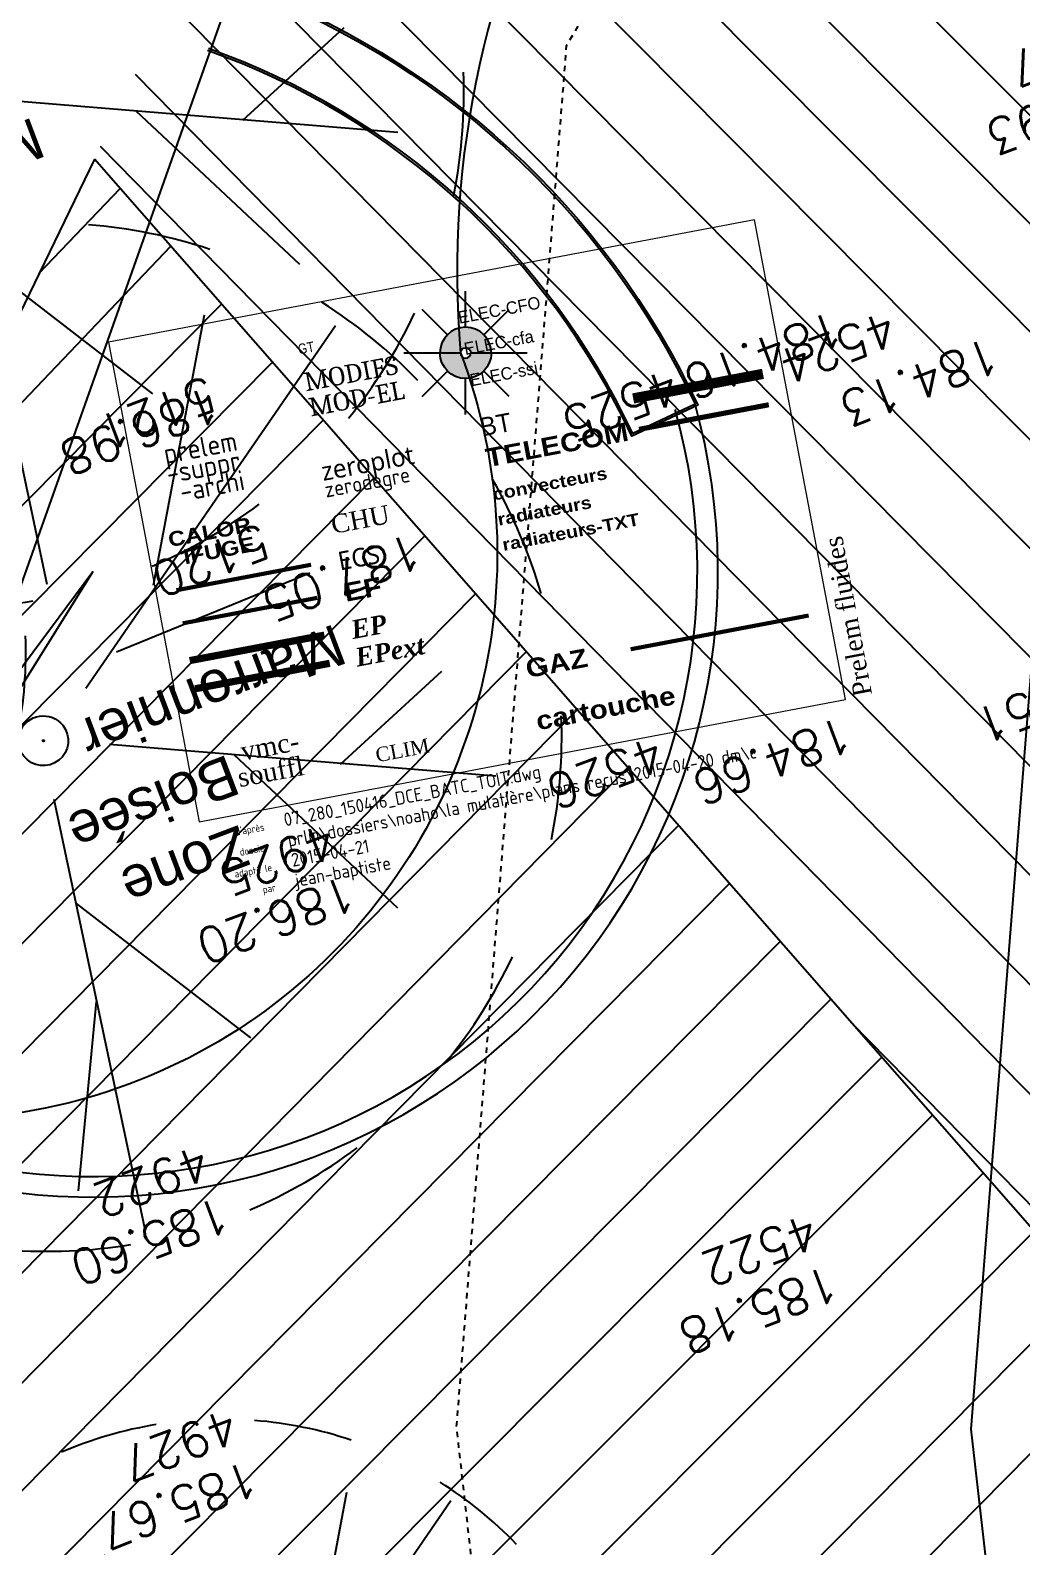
# Model space of a CAD drawing. Header units: centimetres. Extents: x 212517 to 243222, y -357108 to -330212.
# Drawn here: x 233002 to 233966, y -345839 to -344364 of the extents above; entities that cross this region are included whole.
import ezdxf
from ezdxf.enums import TextEntityAlignment as Align
from ezdxf.lldxf.tags import DXFTag

# ---------------------------------------------------------------- set-up
doc = ezdxf.new("R2010")
doc.units = ezdxf.units.CM
for name, pattern in [('prlm_ef', [0.165, 0.1, -0.065]), ('prlm_ep', [2.5, 1.25, -0.25, 0.25, -0.25, 0.25, -0.25]), ('prlm_gaz', [36, 24, -3, 0, -3, 0, -3, 0, -3]), ('STYLE_01', [0.41664, 0.20828, -0.20836])]:
    doc.linetypes.add(name, pattern=pattern)
doc.layers.get('0').update_dxf_attribs({"color": 252})
for name, color, linetype in [('AEP_SSL', 252, 'Continuous'), ('DWG_280-140115-P - ALTEA-CANA', 252, 'Continuous'), ('Fond topo - CLO_MUR', 252, 'Continuous'), ('Fond topo - ESPACE_BOISE', 252, 'Continuous'), ('Fond topo - VEG', 252, 'Continuous'), ('Fond topo - VEG_TXT_ESSENCE', 252, 'Continuous'), ('Fond topo - Z_500', 252, 'Continuous'), ('prlm-CALORIFUGE', 114, 'Continuous'), ('prlm-CHAUFF-CONV', 20, 'Continuous'), ('prlm-CHAUFF-RAD', 10, 'Continuous'), ('prlm-CHAUFF-RADTXT', 10, 'Continuous'), ('prlm-CLIM', 142, 'Continuous'), ('prlm-EAU-CHU', 42, 'Continuous'), ('prlm-EAU-ECS', 234, 'Continuous'), ('prlm-EAU-EF', 161, 'Continuous'), ('prlm-EAU-EP', 141, 'Continuous'), ('prlm-EAU-EPEXT', 145, 'Continuous'), ('prlm-ELEC-BT', 63, 'Continuous'), ('prlm-ELEC-CFA', 181, 'Continuous'), ('prlm-ELEC-CFO', 201, 'Continuous'), ('prlm-ELEC-SSI', 230, 'Continuous'), ('prlm-GAZ', 20, 'Continuous'), ('prlm-GT', 242, 'Continuous'), ('prlm-MOD', 64, 'Continuous'), ('prlm-MOD-EL', 190, 'Continuous'), ('prlm-TELECOM', 30, 'Continuous'), ('prlm-VMC-SOUFFL', 190, 'Continuous'), ('prlm-VRD', 2, 'Continuous'), ('SA - bordure', 252, 'Continuous'), ('SA - couvre sol', 252, 'Continuous'), ('SA - EBC', 252, 'Continuous'), ('SA - ECL-réso', 252, 'Eclairage public'), ('SA - enrobé', 252, 'Continuous'), ('SA - EVMV', 252, 'Continuous')]:
    doc.layers.add(name, color=color, linetype=linetype)
for name, color, linetype, plot in [('Fond topo - N', 252, 'Continuous', False), ('Fond topo - NCACHE', 252, 'Continuous', False), ('Fond topo - ZCACHE', 252, 'Continuous', False), ('prlm-SUPPR-ARCHI', 222, 'Continuous', False), ('prlm-ZERODEGRE', 127, 'Continuous', False), ('prlm-ZEROPLOT', 254, 'Continuous', False)]:
    doc.layers.add(name, color=color, linetype=linetype, plot=plot)
doc.layers.add('Fond topo - P', color=252, linetype='Continuous', lineweight=50)
doc.layers.add('prlm-ZCARTOUCHE', color=171, linetype='Continuous', lineweight=13)
doc.styles.add('2000_ARIAL', font='arial.ttf', dxfattribs={"height": 0.400000006})
doc.styles.add('Lignes', font='arial.ttf', dxfattribs={"height": 0.35})
doc.styles.add('prlm-chauff-rad', font='ariblk.ttf', dxfattribs={"height": 12})
doc.styles.add('prlm-eau-ecs', font='trebucbi.ttf', dxfattribs={"height": 18})
doc.styles.add('prlm-eau-ef', font='ariblk.ttf', dxfattribs={"height": 18})
doc.styles.add('prlm-eau-ep', font='timesbi.ttf', dxfattribs={"height": 18})
doc.styles.add('prlm-eau-euev', font='pala.ttf', dxfattribs={"height": 18})
doc.styles.add('prlm-elec-cfa', font='comic.ttf', dxfattribs={"height": 12})
doc.styles.add('prlm-elec-cfo', font='comic.ttf', dxfattribs={"height": 12})
doc.styles.add('prlm-elec-ssi', font='comic.ttf', dxfattribs={"height": 12})
doc.styles.add('prlm-heavy', font='ariblk.ttf', dxfattribs={"height": 18})
doc.styles.add('prlm-isocp', font='isocp.shx', dxfattribs={"height": 15})
doc.styles.add('prlm-mod', font='cambriaz.ttf', dxfattribs={"height": 18})
doc.styles.add('prlm-narrow', font='swissc.ttf', dxfattribs={"height": 10})
doc.styles.add('prlm-palatino', font='pala.ttf', dxfattribs={"height": 15})
doc.styles.add('prlm-trebuchet', font='trebuc.ttf', dxfattribs={"height": 15})
doc.styles.add('prlm-vmc', font='pala.ttf', dxfattribs={"height": 14})
doc.styles.add('SIMPLEX', font='simplex_.ttf', dxfattribs={"height": 1.25})
doc.styles.get("Standard").update_dxf_attribs({"font": 'isocp.shx', "height": 15})
tags = doc.linetypes.add('Eclairage public', pattern='A,5,-0.25,["ECL",Lignes,S=1,R=0,X=0,Y=-0.18],-1.25', length=6.5).pattern_tags.tags
tags[15:16] = [DXFTag(74, 4), DXFTag(75, 0), DXFTag(340, '0'), DXFTag(46, 0.0), DXFTag(50, 0.0), DXFTag(44, 0.0), DXFTag(45, 0.0)]
tags[4:5] = [DXFTag(74, 4), DXFTag(75, 0), DXFTag(340, '0'), DXFTag(46, 0.0), DXFTag(50, 0.0), DXFTag(44, 0.0), DXFTag(45, 0.0)]
tags = doc.linetypes.add('L1', pattern=[1.0000000298023224, 0.6000000238418579, -0.4000000059604645]).pattern_tags.tags
tags[6:7] = [DXFTag(74, 4), DXFTag(75, 0), DXFTag(340, '0'), DXFTag(46, 0.0), DXFTag(50, 0.0), DXFTag(44, 0.0), DXFTag(45, 0.0)]
tags[4:5] = [DXFTag(74, 4), DXFTag(75, 0), DXFTag(340, '0'), DXFTag(46, 0.0), DXFTag(50, 0.0), DXFTag(44, 0.0), DXFTag(45, 0.0)]
tags = doc.linetypes.add('L8', pattern=[0.22500000894069674, 0.1500000059604645, -0.07500000298023224]).pattern_tags.tags
tags[6:7] = [DXFTag(74, 4), DXFTag(75, 0), DXFTag(340, '0'), DXFTag(46, 0.0), DXFTag(50, 0.0), DXFTag(44, 0.0), DXFTag(45, 0.0)]
tags[4:5] = [DXFTag(74, 4), DXFTag(75, 0), DXFTag(340, '0'), DXFTag(46, 0.0), DXFTag(50, 0.0), DXFTag(44, 0.0), DXFTag(45, 0.0)]
pattern_1 = [(34.27639858860678, (-277130161.1279894, -473864756.7787022), (-42.238928459823, 61.97477650275113), [])]

# ---------------------------------------------------------------- blocks, each defined once
blk = doc.blocks.new('xi.PLAYERS')
at = {"color": 0, "lineweight": 5}
blk.add_lwpolyline([(-320, -237.5), (320, -237.5), (320, 237.5), (-320, 237.5)], close=True, dxfattribs=at)
at = {"layer": 'prlm-EAU-ECS', "linetype": 'prlm_ef', "ltscale": 100, "const_width": 4, "flags": 128}
blk.add_lwpolyline([(-300, -11.98488781171955), (-166.5314833950611, -11.98488781171955)], dxfattribs=at)
at = {"layer": 'prlm-EAU-EF', "linetype": 'prlm_ef', "ltscale": 100, "const_width": 4, "flags": 128}
blk.add_lwpolyline([(-300, -44.76185308332066), (-166.5314833950611, -44.76185308332066)], dxfattribs=at)
at = {"layer": 'prlm-EAU-EP', "linetype": 'prlm_ep', "ltscale": 20, "const_width": 7, "flags": 128}
blk.add_lwpolyline([(-300, -81.65550891133677), (-166.5314833950611, -81.65550891133677)], dxfattribs=at)
at = {"layer": 'prlm-EAU-EPEXT', "linetype": 'prlm_ep', "ltscale": 20, "const_width": 7, "flags": 128}
blk.add_lwpolyline([(-300, -109.5737646714185), (-166.5314833950611, -109.5737646714185)], dxfattribs=at)
at = {"layer": 'prlm-ELEC-BT', "linetype": 'prlm_ef', "ltscale": 100, "const_width": 10, "flags": 128}
blk.add_lwpolyline([(171.5746078138857, 88.64428393601), (300.1138893538632, 88.64428393600986)], dxfattribs=at)
at = {"layer": 'prlm-GAZ', "linetype": 'prlm_gaz', "ltscale": 0.8, "const_width": 4}
blk.add_lwpolyline([(123.7258731448235, -150.6328735128427), (300.1138893538632, -150.6328735128427)], dxfattribs=at)
at = {"layer": 'prlm-TELECOM', "linetype": 'prlm_ef', "ltscale": 300, "const_width": 5, "flags": 128}
blk.add_lwpolyline([(171.5746078138857, 58.053526760744), (300.1138893538634, 58.05352676074415)], dxfattribs=at)
at = {"color": 0, "insert": (337.6384936585785, -237.5), "char_height": 18, "width": 224.9342579643003, "attachment_point": 4, "rotation": 90, "style": 'prlm-palatino'}
blk.add_mtext('Prelem fluides', dxfattribs=at)
at = {"color": 0, "flags": 8}
for tag, p in [('XAD:DWG--', (-258.7846732048334, -257.502308784459)), ('XAD:PATH--', (-258.7846732048334, -277.5120007647623)), ('XAD:IDATE--', (-258.7846732048334, -297.4865422502834)), ('XAD:UID--', (-258.7846732048334, -317.5074690339555))]:
    blk.add_attdef(tag, text='', height=7, dxfattribs=at).set_placement(p, align=Align.RIGHT)
at = {"color": 7, "flags": 8}
for tag, p in [('XAD:DWG', (-238.7846732048334, -257.502308784459)), ('XAD:PATH', (-238.7846732048334, -277.5120007647623)), ('XAD:IDATE', (-238.7846732048334, -297.4865422502834)), ('XAD:UID', (-238.7846732048334, -317.5074690339555))]:
    blk.add_attdef(tag, p, '', height=13, dxfattribs=at)
at = {"layer": 'prlm-CALORIFUGE', "insert": (-216.6858134125066, 27.90196050569875), "char_height": 14.4, "width": 80.11316316307352, "attachment_point": 6, "line_spacing_factor": 0.8, "style": 'prlm-heavy'}
blk.add_mtext('CALOR\\PIFUGE', dxfattribs=at)
at = {"layer": 'prlm-CHAUFF-CONV', "insert": (20, 22.22751131493209), "char_height": 12, "width": 150, "attachment_point": 4, "line_spacing_factor": 0.8, "style": 'prlm-chauff-rad'}
blk.add_mtext('convecteurs', dxfattribs=at)
at = {"layer": 'prlm-CHAUFF-RAD', "insert": (20, -2.772488685067913), "char_height": 12, "width": 150, "attachment_point": 4, "line_spacing_factor": 0.8, "style": 'prlm-chauff-rad'}
blk.add_mtext('radiateurs', dxfattribs=at)
at = {"layer": 'prlm-CHAUFF-RADTXT', "insert": (20, -27.77248868506791), "char_height": 12, "width": 150, "attachment_point": 4, "line_spacing_factor": 0.8, "style": 'prlm-chauff-rad'}
blk.add_mtext('radiateurs-TXT', dxfattribs=at)
at = {"layer": 'prlm-CLIM', "insert": (-139.2445939778809, -205.9352074291653), "char_height": 14, "width": 150, "attachment_point": 4, "line_spacing_factor": 0.8, "style": 'prlm-vmc'}
blk.add_mtext('CLIM', dxfattribs=at)
at = {"layer": 'prlm-EAU-CHU', "insert": (-140, 22.33553219226451), "char_height": 18, "width": 150, "attachment_point": 4, "line_spacing_factor": 0.8, "style": 'prlm-eau-euev'}
blk.add_mtext('CHU', dxfattribs=at)
at = {"layer": 'prlm-EAU-ECS', "insert": (-140, -13.8616320364581), "char_height": 18, "width": 51.32094566028832, "attachment_point": 4, "line_spacing_factor": 0.8, "style": 'prlm-eau-ecs'}
blk.add_mtext('ECS', dxfattribs=at)
at = {"layer": 'prlm-EAU-EF', "insert": (-140, -44.76185308332066), "char_height": 18, "width": 150, "attachment_point": 4, "line_spacing_factor": 0.8, "style": 'prlm-eau-ef'}
blk.add_mtext('EF', dxfattribs=at)
at = {"layer": 'prlm-EAU-EP', "insert": (-140, -81.65550891133677), "char_height": 18, "width": 150, "attachment_point": 4, "line_spacing_factor": 0.8, "style": 'prlm-eau-ep'}
blk.add_mtext('EP', dxfattribs=at)
at = {"layer": 'prlm-EAU-EPEXT', "insert": (-140.8936308878251, -109.0005918074251), "char_height": 18, "width": 79.55777717086039, "attachment_point": 4, "line_spacing_factor": 0.8, "style": 'prlm-eau-ep'}
blk.add_mtext('EPext', dxfattribs=at)
at = {"layer": 'prlm-ELEC-BT', "insert": (20, 88.64428393600987), "char_height": 18, "width": 48.27355949147773, "attachment_point": 4, "line_spacing_factor": 0.8, "style": 'prlm-elec-cfo'}
blk.add_mtext('BT', dxfattribs=at)
at = {"layer": 'prlm-ELEC-CFA', "insert": (18.86983953874415, 166.4022903862984), "char_height": 12, "width": 103.7400102955667, "attachment_point": 4, "line_spacing_factor": 0.8, "style": 'prlm-elec-cfa'}
blk.add_mtext('ELEC-cfa', dxfattribs=at)
at = {"layer": 'prlm-ELEC-CFO', "insert": (18.86983953874415, 197.4022903862984), "char_height": 12, "width": 103.7400102955667, "attachment_point": 4, "line_spacing_factor": 0.8, "style": 'prlm-elec-cfo'}
blk.add_mtext('ELEC-CFO', dxfattribs=at)
at = {"layer": 'prlm-ELEC-SSI', "insert": (18.86983953874415, 135.4022903862984), "char_height": 12, "width": 103.7400102955667, "attachment_point": 4, "line_spacing_factor": 0.8, "style": 'prlm-elec-ssi'}
blk.add_mtext('ELEC-ssi', dxfattribs=at)
at = {"layer": 'prlm-GAZ', "insert": (20, -150.6328735128428), "char_height": 18, "width": 150, "attachment_point": 4, "line_spacing_factor": 0.8, "style": 'prlm-heavy'}
blk.add_mtext('GAZ', dxfattribs=at)
at = {"layer": 'prlm-GT', "insert": (-140, 196.1088275850962), "char_height": 10, "width": 51.2378132612024, "attachment_point": 4, "line_spacing_factor": 0.8, "style": 'prlm-narrow'}
blk.add_mtext('GT', dxfattribs=at)
at = {"layer": 'prlm-MOD', "insert": (-140, 163.5876655459107), "char_height": 18, "width": 150, "attachment_point": 4, "line_spacing_factor": 0.8, "style": 'prlm-mod'}
blk.add_mtext('MODIFS', dxfattribs=at)
at = {"layer": 'prlm-MOD-EL', "insert": (-140, 138.5876655459107), "char_height": 18, "width": 150, "attachment_point": 4, "line_spacing_factor": 0.8, "style": 'prlm-mod'}
blk.add_mtext('MOD-EL', dxfattribs=at)
at = {"layer": 'prlm-SUPPR-ARCHI', "insert": (-215.222348241773, 100.8919419360584), "char_height": 19.5, "width": 85.3028227121222, "attachment_point": 6, "line_spacing_factor": 0.6}
blk.add_mtext('prelem -suppr -archi', dxfattribs=at)
at = {"layer": 'prlm-TELECOM', "insert": (20, 58.05352676074392), "char_height": 18, "width": 150, "attachment_point": 4, "line_spacing_factor": 0.8, "style": 'prlm-heavy'}
blk.add_mtext('TELECOM', dxfattribs=at)
at = {"layer": 'prlm-VMC-SOUFFL', "insert": (-210.0763151013982, -190.2697696535541), "char_height": 18.48, "width": 68.32853506934228, "attachment_point": 6, "line_spacing_factor": 0.8, "style": 'prlm-vmc'}
blk.add_mtext('vmc-\\Psouffl', dxfattribs=at)
at = {"layer": 'prlm-ZCARTOUCHE', "insert": (20.33124357603629, -202.4918192129696), "char_height": 18, "width": 150, "attachment_point": 4, "line_spacing_factor": 0.8, "style": 'prlm-heavy'}
blk.add_mtext('cartouche', dxfattribs=at)
at = {"layer": 'prlm-ZERODEGRE', "insert": (-140.0000000000001, 54.61403591150429), "char_height": 15, "width": 150, "attachment_point": 4, "line_spacing_factor": 0.8, "style": 'prlm-isocp'}
blk.add_mtext('zerodegre', dxfattribs=at)
at = {"layer": 'prlm-ZEROPLOT', "insert": (-139.6897040226931, 71.86389537892137), "char_height": 18, "width": 100.4371293865236, "attachment_point": 4, "line_spacing_factor": 0.8, "style": 'prlm-trebuchet'}
blk.add_mtext('zeroplot', dxfattribs=at)
blk = doc.blocks.new('Candélabre', base_point=(-13.42592592600001, -9.391534390999993))
for points in [[(-13.67592592600001, -9.391534390999993, -1), (-13.17592592600001, -9.391534390999993), (-13.37592592600001, -9.391534390999993, 1), (-13.475925926, -9.391534390999993)], [(-13.67592592600001, -9.391534390999993, -1), (-13.17592592600001, -9.391534390999993), (-13.37592592600001, -9.391534390999993, 1), (-13.475925926, -9.391534390999993)], [(-13.67592592600001, -9.391534390999993), (-13.475925926, -9.391534390999993, 1), (-13.37592592600001, -9.391534390999993), (-13.17592592600001, -9.391534390999993, -1)], [(-13.67592592600001, -9.391534390999993), (-13.475925926, -9.391534390999993, 1), (-13.37592592600001, -9.391534390999993), (-13.17592592600001, -9.391534390999993, -1)]]:
    blk.add_hatch(color=250).paths.add_polyline_path(points)
at = {"linetype": 'Continuous', "flags": 128}
for points in [[(-13.42592592600001, -9.141534390999993), (-13.42592592600001, -8.791534391999988)], [(-13.60270262100001, -9.214757695999992), (-13.850189994, -8.967270322999994)], [(-13.24914923200001, -9.214757696999996), (-13.001661857, -8.96727032199999)], [(-14.02592592600001, -9.391534390999993), (-13.67592592600001, -9.391534390999993)], [(-13.17592592600001, -9.391534390999993), (-12.825925927, -9.391534390999993)], [(-13.85018999600001, -9.815798461), (-13.60270262200001, -9.568311086999998)], [(-13.00166185800001, -9.815798458999993), (-13.249149231, -9.568311085999994)], [(-13.42592592600001, -9.991534390999988), (-13.42592592600001, -9.641534390999993)]]:
    blk.add_lwpolyline(points, dxfattribs=at)
for points in [[(-13.67592592600001, -9.391534390999993), (-13.475925926, -9.391534390999993, -1), (-13.37592592600001, -9.391534390999993), (-13.17592592600001, -9.391534390999993, 1)], [(-13.67592592600001, -9.391534390999993), (-13.475925926, -9.391534390999993, 1), (-13.37592592600001, -9.391534390999993), (-13.17592592600001, -9.391534390999993, -1)]]:
    blk.add_lwpolyline(points, format="xyb", close=True, dxfattribs=at)
blk = doc.blocks.new('PTOPO')
at = {"layer": 'Fond topo - NCACHE', "style": 'SIMPLEX'}
blk.add_attdef('MAT', text='', height=0.34, dxfattribs=at).set_placement((0.09999999986030161, -0.09999999962747097), align=Align.TOP_LEFT)
at = {"layer": 'Fond topo - ZCACHE', "style": 'SIMPLEX'}
blk.add_attdef('ALT', (0.09999999986030161, 0.09999999962747097), '', height=0.34, dxfattribs=at)
blk = doc.blocks.new('VEG12')
at = {"ltscale": 2}
for p, q in [((0.01815258799999997, 0.057406781), (0.100441039, 0.47293725)), ((0.05749608, 0.253444298), (0.145517598, 0.414706841)), ((0.037902722, 0.15845596), (-0.06593155700000003, 0.344147082)), ((-0.158788295, 0.086017079), (-0.245985314, 0.284587218)), ((0.04981112299999996, 0.033821695), (0.391570728, 0.285894318)), ((0.143890955, 0.107467204), (0.230033352, 0.253971609)), ((0.2917471699999999, 0.208620217), (0.392372872, 0.233301274)), ((-0.05229389700000003, 0.02983962500000001), (-0.383643778, 0.204631851)), ((-0.25001839, 0.135126714), (-0.3755999820000001, 0.091127132)), ((0.122915307, -0.02992704099999999), (0.317230371, 0.05540147100000001)), ((-0.05265807700000003, -0.029192154), (-0.412380265, -0.256628677)), ((0.057557527, -0.01766878999999999), (0.411943876, -0.08413611500000001)), ((-0.09359106700000003, -0.049762263), (-0.2956446150000001, -0.04653133200000001)), ((0.01825986499999999, -0.057372749), (0.107637982, -0.4128258760000001)), ((0.184132294, -0.04763066399999999), (0.323120213, -0.192805613)), ((0.02259491799999996, -0.07955337300000001), (0.001649748999999978, -0.36183712)), ((-0.151821475, -0.09483882200000002), (-0.2999525240000001, -0.315936062)), ((0.05371548199999998, -0.188497704), (0.197263789, -0.356749422))]:
    blk.add_line(p, q, dxfattribs=at)
for start, end in [(90, 103.8461539085843), (62.30769199853572, 76.15384597947835), (117.6923078993823, 131.5384619204946), (34.61538499867542, 48.46153799321151), (145.3846149358338, 159.2307690506909), (6.923076979206323, 20.76923090842763), (173.0769230068974, 186.9230769931026), (339.2307689837768, 353.0769230207937), (200.7692310571047, 214.6153850641662), (311.5384620067885, 325.3846150013246), (228.4615380795054, 242.3076921006177), (283.8461540205217, 297.6923080014643), (256.1538460914157, 270)]:
    blk.add_arc((0, 0), 0.496982058, start, end, dxfattribs=at)
blk = doc.blocks.new('VEG14')
at = {"ltscale": 2, "flags": 128}
for points in [[(0.5, 0, -1), (-0.5, 0, -1)], [(0.016, 0, -1), (-0.016, 0, -1)]]:
    blk.add_lwpolyline(points, format="xyb", close=True, dxfattribs=at)
blk = doc.blocks.new('A$C1F970F0F')
at = {"layer": 'SA - couvre sol'}
h = blk.add_hatch(dxfattribs=at)
h.set_pattern_fill('PELOUSE6', color=256, scale=20.0000003, angle=-10.72360141139323, style=0, pattern_type=2)
h.set_pattern_definition([(349.2763985886067, (-277130161.1279894, -473864756.7787022), (22.32856350872324, 117.9043497231417), [37.5000005625, -202.5000030375]), (79.27639858860677, (-277130147.3110734, -473864759.3953308), (-235.8086994462835, 44.65712701744649), [15.000000225, -105.000001575]), (79.27639858860677, (-277130138.0997961, -473864761.1397498), (-235.8086994462835, 44.65712701744649), [15.000000225, -105.000001575]), (79.27639858860677, (-277130142.7054347, -473864760.2675403), (-235.8086994462835, 44.65712701744649), [18.75000028125, -101.25000151875]), (112.9664661186067, (-277130151.916716, -473864758.5231205), (-191.1515722884832, 280.4658259369293), [12.00000018, -420.7461593111922]), (45.58633105860677, (-277130133.4941673, -473864762.0119574), (22.32856353476547, 117.9043498154048), [12.00000018, -420.7461593111923]), (45.58633105860677, (-277130124.2828801, -473864763.7563783), (22.32856353476547, 117.9043498154048), [26.00000039, -406.6661590999923]), (112.9664661186067, (-277130161.1279894, -473864756.7787022), (-191.1515722884832, 280.4658259369293), [26.00000039, -406.6661590999922]), (349.2763985886067, (-277130073.3609553, -473864750.4999832), (22.32856350872324, 117.9043497231417), [44.42455106636825, -195.5754525336318]), (349.2763985886067, (-277130085.1249766, -473864728.4255323), (22.32856350872324, 117.9043497231417), [82.81008944215131, -56.09585564143782, 43.07431864611476, -58.01973967029608]), (349.2763985886067, (-277130096.7337571, -473864706.3804808), (22.32856350872324, 117.9043497231417), [119.4799495921992, -46.28746189431191, 29.47870124218051, -44.75389087130835]), (349.2763985886067, (-277130108.4191755, -473864684.3209158), (22.32856350872324, 117.9043497231417), [100.4611429069171, -139.5388606930829]), (349.2763985886067, (-277130104.5097786, -473864665.2146754), (22.32856350872324, 117.9043497231417), [65.56973938354608, -174.4302642164539])])
edge = h.paths.add_edge_path()
edge.add_arc((4686.17633280365, 6461.263957909795), 2929.999943103911, 34.48608965995057, 42.89962862937583)
edge.add_arc((6700.681395940306, 8333.233251919955), 179.999999986126, 42.89962847510776, 139.7693510133963)
edge.add_arc((8036.110016895354, 7056.094568132154), 2027.519382076243, 136.5878893291629, 177.4536643126465)
edge.add_line((6010.592568096673, 7146.171807559098), (6018.948373371913, 7145.931843945988))
edge.add_line((6018.948373371913, 7145.931843945988), (6030.66105542983, 6828.889455646445))
edge.add_line((6030.661055429829, 6828.889455646445), (6086.545484387591, 6513.581804602189))
edge.add_line((6086.545484387591, 6513.581804602189), (6198.444306795145, 6127.414684863436))
edge.add_line((6198.444306795145, 6127.414684863435), (6298.474729685709, 5856.208511224729))
edge.add_line((6298.474729685709, 5856.20851122473), (6412.911502342192, 5600.584971789341))
edge.add_line((6412.911502342192, 5600.58497178934), (6430.976089253624, 5561.150698599641))
edge.add_line((6430.976089253624, 5561.150698599641), (6391.541816136887, 5543.086111698089))
edge.add_line((6391.541816136887, 5543.086111698089), (6373.477229225455, 5582.520384887787))
edge.add_line((6373.477229225455, 5582.520384887787), (6385.636062437989, 5588.090268212786))
edge.add_line((6385.636062437989, 5588.090268212785), (6270.263852773479, 5845.803342882811))
edge.add_line((6270.263852773479, 5845.803342882812), (6260.946051039006, 5842.366608122313))
edge.add_line((6260.946051039007, 5842.366608122313), (6247.104147932258, 5879.895286746139))
edge.add_line((6247.104147932258, 5879.895286746139), (6256.486317609877, 5883.355762637208))
edge.add_line((6256.486317609876, 5883.355762637208), (6193.646684101131, 6053.728895531077))
edge.add_line((6193.64668410113, 6053.728895531078), (6224.942961944316, 5457.232163833863))
edge.add_line((6224.942961944316, 5457.232163833862), (6349.299166892059, 5359.882025415485))
edge.add_line((6349.29916689206, 5359.882025415484), (6631.131740746965, 5067.486222945057))
edge.add_line((6631.131740746965, 5067.486222945058), (7007.85703846356, 4662.392471667164))
edge.add_arc((6266.884495562824, 4074.377509715027), 945.9396940674151, 15.593354854106678, 38.434526739372416, ccw=False)
edge.add_line((7178.007696354092, 4328.653772497254), (7183.460765751301, 4267.538145496965))
edge.add_line((7183.460765751301, 4267.538145496964), (7669.186119522447, 4309.38338142006))
edge.add_line((7669.186119522446, 4309.383381420061), (7572.789861443083, 5439.941213907456))
edge.add_line((7572.789861443084, 5439.941213907456), (7073.641136563043, 5396.939554527152))
edge.add_line((7073.641136563043, 5396.939554527152), (7049.790845618051, 5685.959026753412))
edge.add_line((7049.790845618052, 5685.959026753411), (7549.313860756474, 5728.992931432434))
edge.add_arc((8316.594495169884, 5740.649924566463), 767.3691793620403, 180.3057384606458, 180.870405297152, ccw=False)
edge.add_line((7549.236240977923, 5736.555152486859), (7069.119661158346, 5822.525488846271))
edge.add_arc((7072.644821027429, 5842.212368796683), 19.99999985711144, 176.038037171249, 259.8481260634846, ccw=False)
edge.add_arc((8504.663289780396, 5743.031176354228), 1455.448990157917, 169.2799127558144, 176.0380375514712, ccw=False)
edge.add_arc((4686.176394906122, 6461.263910698351), 2429.999890929686, -10.61202557555735, -2.87348500570751)
edge.add_arc((7133.095811341383, 6338.443570199892), 20.00000020604537, 90.1409179801426, 177.126514438636, ccw=False)
edge.add_line((7133.046621735704, 6358.44350999165), (7614.451910480803, 6359.627511750571))
edge.add_arc((4808.667676000008, 6462.331267599114), 2807.663304587354, -2.096335715599202, 3.063663128893586)
edge.add_line((7612.31817326701, 6612.388327016001), (7134.702083077234, 6568.527275144537))
edge.add_arc((7132.873113816116, 6588.443471704308), 20.00000034913729, 182.9755633723495, 275.24694149338035, ccw=False)
edge.add_arc((4686.176253983268, 6461.263919471268), 2430.000032833829, 2.975562460078157, 14.66949649561051)
edge.add_arc((7056.312932851384, 7081.709150914684), 20.00000017546606, 105.4364946998268, 194.6694959608697, ccw=False)
edge.add_line((7050.989529879269, 7100.987672291234), (7513.850932238078, 7228.798181061445))
edge.add_arc((4661.509376136225, 6453.410151785248), 2955.855028348035, 15.2079308550242, 20.10997397197326)
edge.add_line((7437.158970696407, 7469.701584797454), (6987.694531252516, 7301.450674901103))
edge.add_arc((6980.682960577042, 7320.181341844977), 20.00000018748722, 200.5227063343824, 290.522704699226, ccw=False)
edge.add_arc((4686.301945798502, 6461.319648332696), 2429.862781547547, 20.52251332408417, 34.12876932729812)
edge.add_arc((6713.483443369026, 7834.969993664992), 18.89001674430282, 120.96134875829961, 213.2758309628496, ccw=False)
edge.add_line((6703.765290681826, 7851.168457730977), (7101.268859919588, 8120.247909627737))
at = {"layer": 'SA - EBC'}
h = blk.add_hatch(dxfattribs=at)
h.set_pattern_fill('_USER', color=256, scale=74.99999999999999, angle=-325.7236014113932, style=0, pattern_type=0)
h.set_pattern_definition(pattern_1)
edge = h.paths.add_edge_path()
edge.add_line((5801.470568619522, -3162.013069131843), (4083.559282644929, -3271.123614088357))
edge.add_line((4083.559282644929, -3271.123614088356), (4014.481307725509, -3717.332461968055))
edge.add_line((4014.48130772551, -3717.332461968055), (3135.517961824245, -3810.19300101904))
edge.add_line((3135.517961824245, -3810.19300101904), (2274.245008604417, -3693.648081323564))
edge.add_line((2274.245008604417, -3693.648081323564), (1554.636776175834, -3420.099318784944))
edge.add_arc((2508.775769578408, -2315.674454232369), 1459.498372788833, 157.1868533427094, 229.1754823893534, ccw=False)
edge.add_arc((1966.013830892235, -2087.371785851423), 870.6752834691503, 94.3015183869224, 157.1868533106914, ccw=False)
edge.add_line((1900.708697991695, -1219.149067345796), (2859.239020416566, -1223.495634912559))
edge.add_arc((3100.860739749298, 1265.329539486049), 2500.526305395239, 264.4549516394795, 302.9422754293212)
edge.add_arc((4209.331858878893, -445.3369775435177), 462.1229708170858, 302.9422754305585, 376.8336969250394)
edge.add_arc((2214.122706379954, -1049.006753214115), 2546.655714682971, 16.8336969158998, 38.14703645440247)
edge.add_arc((3041.32627014761, -399.2990096244524), 1494.806919462396, 38.14703657403813, 72.97328584086019)
edge.add_line((3479.031970107599, 1029.988031775616), (2182.437305702805, 1414.38613606858))
edge.add_line((2182.437305702805, 1414.38613606858), (1056.590900019184, 1822.819186472099))
edge.add_arc((1766.412018482452, 3779.442320525911), 2081.398594438606, 212.7495497786225, 250.0603089288685, ccw=False)
edge.add_line((15.86575126143373, 2653.472571668582), (-104.0907319930869, 3091.26353710603))
edge.add_line((-104.0907319930869, 3091.26353710603), (-169.6986146466322, 3639.54836895815))
edge.add_line((-169.6986146466322, 3639.548368958149), (-35.58090533515337, 6158.014854826562))
edge.add_arc((-194.3533792400212, 7143.826589584332), 998.5156357593988, 279.1493507374978, 373.962283499627)
edge.add_arc((2392.201579171132, 7786.918955579627), 1666.786287877102, 172.6269749467245, 193.9622835974407, ccw=False)
edge.add_arc((-45.50651600643437, 8102.354993671941), 791.2455775503726, -7.373025019439765, 16.43829965925021)
edge.add_line((713.3969204091394, 8326.263765657093), (486.7428317772967, 9142.81155059313))
edge.add_line((486.7428317772967, 9142.811550593131), (1338.845530021721, 9564.23852196786))
edge.add_line((1338.845530021721, 9564.23852196786), (1632.623584095551, 8945.24637913095))
edge.add_line((1632.623584095551, 8945.246379130947), (1394.029444699765, 8829.874494032001))
edge.add_line((1394.029444699765, 8829.874494032001), (1731.997733793977, 8131.230781666551))
edge.add_arc((1233.216649704336, 7889.945865525577), 554.0766919865823, -19.640967550384175, 25.815335324856676, ccw=False)
edge.add_line((1755.055695752756, 7703.706797235046), (1558.214479468655, 6807.520788570679))
edge.add_line((1558.214479468655, 6807.52078857068), (1570.021725572625, 6609.158708993335))
edge.add_line((1570.021725572625, 6609.158708993335), (1852.913141606868, 5734.125706863067))
edge.add_line((1852.913141606869, 5734.125706863067), (2726.748207475315, 4020.986816292172))
edge.add_line((2726.748207475315, 4020.986816292172), (3802.352916265851, 4004.947770972833))
edge.add_arc((8355.58168857983, 5950.706307988518), 4951.552134169374, 203.138762427905, 230.8301436200186)
edge.add_arc((13583.66465597079, 12367.85935474512), 13228.79229856088, 230.8301435441083, 233.1638398044412)
edge.add_line((5652.622255943647, 1780.153648245416), (4998.697813068342, 1820.441475819727))
edge.add_line((4998.697813068342, 1820.441475819727), (4863.841220233488, 767.0816613875431))
edge.add_line((4863.841220233488, 767.0816613875434), (5595.355488733695, 631.185878681516))
edge.add_line((5595.355488733695, 631.1858786815158), (5852.747939948536, -2020.707044821664))
edge.add_line((5852.747939948536, -2020.707044821665), (5881.394298709887, -2966.563612924887))
edge.add_line((5881.394298709887, -2966.563612924887), (5801.470568619523, -3162.013069131842))
h = blk.add_hatch(dxfattribs=at)
h.set_pattern_fill('_USER', color=256, scale=74.99999999999999, angle=-325.7236014113932, style=0, pattern_type=0)
h.set_pattern_definition(pattern_1)
h.paths.add_polyline_path([(5258.989506963931, 4651.014984356799), (4979.666822061707, 4274.583990936589), (4332.460325507403, 4149.863381154346), (4205.794518420665, 3635.760149207731), (4511.894464099185, 3183.273493731516), (4833.004681518186, 2817.029383936907), (5298.321323071383, 2394.807127551241), (5623.096600573816, 2285.432920207038), (5632.124077353954, 2583.278516646508), (6097.045013464067, 2669.092105601658), (6136.1138070537, 3163.451616814499)])
at = {"layer": 'SA - EVMV'}
h = blk.add_hatch(dxfattribs=at)
h.set_pattern_fill('_USER', color=256, scale=74.99999999999999, angle=-55.72360141139323, style=0, pattern_type=0)
h.set_pattern_definition([(304.2763985886068, (-277130161.1279894, -473864756.7787022), (61.97477650275113, 42.238928459823), [])])
h.paths.add_polyline_path([(6137.262643169798, 3161.503242351281), (5258.989506963931, 4651.014984356799), (5823.535050065982, 5411.828376675677), (6009.896409179055, 5810.580329425578), (6042.353956317322, 6037.937811191567), (5791.842057863324, 7412.226220178691), (5768.869517604411, 9187.383885517163), (6965.043931057882, 9781.279833201925), (7125.730307530321, 8202.475428701919), (7356.548247893039, 6578.483473019976), (7421.051285208732, 6215.102708379585), (8728.798868082513, 6201.995811803044), (8825.59209412568, 5455.189202343771), (8884.907463838514, 4910.231636065007), (8937.364138919358, 4349.844162727043), (8990.109761245629, 3720.436779551583), (8238.933497559277, 3575.005023445903)])
at = {"layer": 'AEP_SSL', "elevation": 9.999999999999998e-08, "flags": 128}
blk.add_lwpolyline([(-4528.821963781957, 1510.366913031162), (-2554.95676399837, 1447.318525268213), (-2009.46431272992, 953.3121996921549), (-1974.130445357614, -2549.104167440536), (-1760.191604675106, -3033.974676226209), (-1600.127185498399, -3169.916464212493), (-1007.958216168089, -3359.143878629571), (-742.7402135561805, -3373.227271705965), (185.7644486929067, -3466.149391532337), (1457.680139553027, -3407.246855666408), (3098.737656271729, -3442.411852942929), (4165.909978031491, -3426.731274088185), (4366.116630586753, -3387.312489108264), (5044.428961021786, -3091.927656257742), (5412.289028469191, -2796.609514369696), (5536.700633028197, -2598.110987192279), (5703.441363650248, 1048.232751273365), (5867.406317671058, 3278.047774201862), (6182.748241543506, 4434.064793799239), (6284.146511390897, 4550.427419959863), (6475.981668657886, 4711.41474985716), (8025.350887839351, 5692.826034684554), (8693.398131395103, 6258.370148193826), (10978.7345952306, 10130.53863316135)], dxfattribs=at)
at = {"layer": 'DWG_280-140115-P - ALTEA-CANA', "linetype": 'STYLE_01', "ltscale": 25, "elevation": 9.999999999999998e-08, "flags": 128}
blk.add_lwpolyline([(5043.004125510934, -2459.255041660273), (5122.727729839645, -1010.298626305045), (5206.499599843033, 1109.868669945372), (5375.865241031976, 3373.505670248891), (5731.166894470631, 4674.090360429283), (5963.608433077427, 4936.073710200793)], dxfattribs=at)
at = {"layer": 'Fond topo - CLO_MUR', "linetype": 'L8', "ltscale": 2, "flags": 128}
blk.add_lwpolyline([(5426.801369820249, 4793.147363151674, -0.1990796729206736), (5791.450737894981, 4306.516559985758), (5722.703149176108, 4288.773838405985, 0.2006714520959987), (5386.960353585656, 4734.210933917576)], format="xyb", dxfattribs=at)
at = {"layer": 'Fond topo - CLO_MUR', "ltscale": 2, "flags": 128}
blk.add_lwpolyline([(5421.772182787479, 4793.78556398945, -0.1999520359332857), (5789.016838973816, 4307.953941422277), (5724.142579855568, 4291.210867855068, 0.1999520359072766), (5387.969392090026, 4735.937734878793)], format="xyb", dxfattribs=at)
at = {"layer": 'Fond topo - ESPACE_BOISE', "linetype": 'L1', "ltscale": 2, "flags": 128}
blk.add_lwpolyline([(5801.470568619522, -3162.013069131843), (4083.559282644929, -3271.123614088356), (4014.48130772551, -3717.332461968055), (3135.517961824245, -3810.19300101904), (2274.245008604417, -3693.648081323564), (1554.636776175834, -3420.099318784944, -0.3248648439675891), (1163.447808694293, -1749.787382690587, -0.2814891279475962), (1900.708697991695, -1219.149067345796), (2859.239020416566, -1223.495634912559, 0.1695292870025676), (4460.631470672048, -833.159289007697, 0.3340686001642133), (4651.652558133293, -311.5085830883972, 0.09326601102169153), (4216.884593398947, 524.0158635944096, 0.153138720952933), (3479.031970107599, 1029.988031775616), (2182.437305702805, 1414.38613606858), (1056.590900019184, 1822.819186472099, -0.1642525569996709), (15.86575126143373, 2653.472571668582), (-104.0907319930869, 3091.26353710603), (-169.6986146466322, 3639.548368958149), (-35.58090533515337, 6158.014854826562, 0.4390366150430304), (774.660880078399, 7384.751557306568, -0.09336270405047195), (739.1967976091219, 8000.81547627212, 0.104271961321091), (713.3969204091394, 8326.263765657093), (486.7428317772967, 9142.811550593131), (1338.845530021721, 9564.23852196786), (1632.623584095551, 8945.246379130947), (1394.029444699765, 8829.874494032001), (1731.997733793977, 8131.23078166655, -0.2009829630843761), (1755.055695752756, 7703.706797235046), (1558.214479468655, 6807.52078857068), (1570.021725572625, 6609.158708993335), (1852.913141606869, 5734.125706863067), (2726.748207475315, 4020.986816292172), (3802.352916265851, 4004.947770972833, 0.121417881002313), (5228.074839294609, 2111.882341611708, 0.01018302282179253), (5652.622255943647, 1780.153648245416), (4998.697813068342, 1820.441475819727), (4863.841220233488, 767.0816613875434), (5595.355488733695, 631.1858786815158), (5852.747939948536, -2020.707044821665), (5881.394298709887, -2966.563612924887)], format="xyb", close=True, dxfattribs=at)
blk.add_lwpolyline([(5258.989506963931, 4651.014984356799), (4979.666822061707, 4274.583990936589), (4332.460325507403, 4149.863381154346), (4205.794518420665, 3635.760149207731), (4511.894464099185, 3183.273493731516), (4833.004681518186, 2817.029383936907), (5298.321323071383, 2394.807127551241), (5623.096600573816, 2285.432920207038), (5632.124077353954, 2583.278516646508), (6097.045013464067, 2669.092105601658), (6136.1138070537, 3163.451616814499)], close=True, dxfattribs=at)
at = {"layer": 'SA - bordure', "elevation": 9.999999999999998e-08, "flags": 128}
for points in [[(4745.451040933751, 3782.601481191716), (4942.441865968513, 3697.870893571248, 0.5663728937268044), (5789.016839070182, 4307.953940930089)], [(4753.353526974372, 3800.974034411274), (4950.344351986258, 3716.243446795139, 0.566372894028627), (5769.087873694508, 4306.269798472242)]]:
    blk.add_lwpolyline(points, format="xyb", dxfattribs=at)
at = {"layer": 'SA - ECL-réso', "ltscale": 0.75, "elevation": 9.999999999999998e-08, "flags": 128}
blk.add_lwpolyline([(4211.594348059567, 8772.167149153966), (4211.742566942583, 8772.23947841391), (4458.098792356445, 8892.458806755378, -0.3350513344847375), (4584.328483363927, 8847.803473250202), (4616.809952052048, 8808.599022837241), (5042.739307290758, 8294.511237273231), (5065.860419526081, 8087.691896436278, 0.1072676414993963), (6079.62296544096, 7441.030052417758, 0.2368363260151426), (6098.936805357072, 6241.185489291573, 0.1580303819712795), (6250.104878546203, 5203.553497180955, 0.3075812875445359), (5573.995894290247, 4399.350074270247, -0.71596019287391), (4660.231672516651, 3896.44953452052, 0.2668949414258047), (3495.140036089631, 3613.301397804965)], format="xyb", dxfattribs=at)
at = {"layer": 'SA - enrobé'}
blk.add_lwpolyline([(4745.451040933751, 3782.601481191716), (5182.819084195959, 4256.725821957445), (5028.919096496217, 4115.09090593608), (5423.820175246574, 4792.584718821037), (5573.060647031216, 5059.790860066629), (5549.704713631224, 5120.186770526081), (5803.092219407483, 5177.870389379837), (5807.318864423568, 5377.280329340969), (5799.350780085459, 5718.50251793292), (5785.189330433392, 5902.991649687282), (5769.331107394724, 6051.258446360378), (5746.392111374062, 6220.651641043311), (5725.320631442495, 6347.422468146419), (5699.451703566814, 6476.063051969894), (5666.25612421492, 6616.027258444615), (5619.663738791809, 6787.760315419366), (5577.685094646538, 6928.055868523123)], dxfattribs=at)
at = {"layer": 'Fond topo - P', "ltscale": 2}
ref = blk.add_blockref('PTOPO', (6281.152659512135, 4563.843812761539), dxfattribs=dict(at, xscale=99.99999999999994, yscale=99.99999999999994, zscale=99.99999999999994, rotation=190.0656205306617))
ref.add_attrib('MAT', '4537', dxfattribs={"layer": 'Fond topo - N', "color": 0, "ltscale": 2, "height": 33.99999999999999, "rotation": 190.0656204987762, "style": 'SIMPLEX'}).set_placement((6269.558817680236, 4571.942135511898), align=Align.TOP_LEFT)
ref.add_attrib('ALT', '183.93', (6273.054336800767, 4552.249971135529), dxfattribs={"layer": 'Fond topo - Z_500', "color": 0, "ltscale": 2, "height": 33.99999999999999, "rotation": 190.0656204987762, "style": 'SIMPLEX'})
ref = blk.add_blockref('PTOPO', (5344.861679786897, 4382.000071743348), dxfattribs=dict(at, xscale=99.99999999999994, yscale=99.99999999999994, zscale=99.99999999999994, rotation=190.0656205306617))
ref.add_attrib('MAT', '5121', dxfattribs={"layer": 'Fond topo - N', "color": 0, "ltscale": 2, "height": 33.99999999999999, "rotation": 190.0656204987762, "style": 'SIMPLEX'}).set_placement((5333.267837954998, 4390.098394493707), align=Align.TOP_LEFT)
ref.add_attrib('ALT', '186.98', (5329.3562947707, 4413.511790740557), dxfattribs={"layer": 'Fond topo - Z_500', "color": 0, "ltscale": 2, "height": 33.99999999999999, "rotation": 190.0656204987762, "style": 'SIMPLEX'})
ref = blk.add_blockref('PTOPO', (5790.086886664557, 4305.290778876655), dxfattribs=dict(at, xscale=99.99999999999994, yscale=99.99999999999994, zscale=99.99999999999994, rotation=190.0656205306617))
ref.add_attrib('MAT', '4525', dxfattribs={"layer": 'Fond topo - N', "color": 0, "ltscale": 2, "height": 33.99999999999999, "rotation": 190.0656204987762, "style": 'SIMPLEX'}).set_placement((5778.493044832657, 4313.389101627014), align=Align.TOP_LEFT)
ref.add_attrib('ALT', '184.16', (5939.696787472604, 4372.977350154387), dxfattribs={"layer": 'Fond topo - Z_500', "color": 0, "ltscale": 2, "height": 33.99999999999999, "rotation": 190.0656204987762, "style": 'SIMPLEX'})
ref = blk.add_blockref('PTOPO', (6008.34191133886, 4321.531697345174), dxfattribs=dict(at, xscale=99.99999999999994, yscale=99.99999999999994, zscale=99.99999999999994, rotation=190.0656205306617))
ref.add_attrib('MAT', '4524', dxfattribs={"layer": 'Fond topo - N', "color": 0, "ltscale": 2, "height": 33.99999999999999, "rotation": 190.0656204987762, "style": 'SIMPLEX'}).set_placement((5996.748069489631, 4329.630020004028), align=Align.TOP_LEFT)
ref.add_attrib('ALT', '184.13', (6083.976776605776, 4319.164511881738), dxfattribs={"layer": 'Fond topo - Z_500', "color": 0, "ltscale": 2, "height": 33.99999999999999, "rotation": 190.0656204987762, "style": 'SIMPLEX'})
ref = blk.add_blockref('PTOPO', (5369.589343822096, 4231.438082204377), dxfattribs=dict(at, xscale=99.99999999999994, yscale=99.99999999999994, zscale=99.99999999999994, rotation=190.0656205306617))
ref.add_attrib('MAT', '5120', dxfattribs={"layer": 'Fond topo - N', "color": 0, "ltscale": 2, "height": 33.99999999999999, "rotation": 190.0656204987762, "style": 'SIMPLEX'}).set_placement((5357.995502013073, 4239.536404950404), align=Align.TOP_LEFT)
ref.add_attrib('ALT', '187.05', (5496.180071017985, 4236.742659603309), dxfattribs={"layer": 'Fond topo - Z_500', "color": 0, "ltscale": 2, "height": 33.99999999999999, "rotation": 190.0656204987762, "style": 'SIMPLEX'})
ref = blk.add_blockref('PTOPO', (6164.221643237773, 4003.719256427534), dxfattribs=dict(at, xscale=99.99999999999999, yscale=99.99999999999999, zscale=99.99999999999999, rotation=190.0656205306616))
ref.add_attrib('MAT', '0', dxfattribs={"layer": 'Fond topo - N', "color": 0, "ltscale": 2, "height": 33.99999999999999, "rotation": 190.0656204987762, "style": 'SIMPLEX'}).set_placement((6152.627801405873, 4011.817579177893), align=Align.TOP_LEFT)
ref.add_attrib('ALT', '184.51', (6156.123320491745, 3992.125414618511), dxfattribs={"layer": 'Fond topo - Z_500', "color": 0, "ltscale": 2, "height": 33.99999999999999, "rotation": 190.0656204987762, "style": 'SIMPLEX'})
ref = blk.add_blockref('PTOPO', (5708.902320351406, 3957.090615047585), dxfattribs=dict(at, xscale=99.99999999999994, yscale=99.99999999999994, zscale=99.99999999999994, rotation=190.0656205306617))
ref.add_attrib('MAT', '4526', dxfattribs={"layer": 'Fond topo - N', "color": 0, "ltscale": 2, "height": 33.99999999999999, "rotation": 190.0656204987762, "style": 'SIMPLEX'}).set_placement((5697.308478502177, 3965.188937706438), align=Align.TOP_LEFT)
ref.add_attrib('ALT', '184.66', (5874.527576868713, 3983.567897420512), dxfattribs={"layer": 'Fond topo - Z_500', "color": 0, "ltscale": 2, "height": 33.99999999999999, "rotation": 190.0656204987762, "style": 'SIMPLEX'})
ref = blk.add_blockref('PTOPO', (5379.510266889792, 3933.072800775733), dxfattribs=dict(at, xscale=99.99999999999994, yscale=99.99999999999994, zscale=99.99999999999994, rotation=190.0656205306617))
ref.add_attrib('MAT', '4925', dxfattribs={"layer": 'Fond topo - N', "color": 0, "ltscale": 2, "height": 33.99999999999999, "rotation": 190.0656204987762, "style": 'SIMPLEX'}).set_placement((5367.916425057892, 3941.171123526091), align=Align.TOP_LEFT)
ref.add_attrib('ALT', '186.20', (5371.411944166642, 3921.478958962377), dxfattribs={"layer": 'Fond topo - Z_500', "color": 0, "ltscale": 2, "height": 33.99999999999999, "rotation": 190.0656204987762, "style": 'SIMPLEX'})
ref = blk.add_blockref('PTOPO', (5200.670463359495, 3648.629311347541), dxfattribs=dict(at, xscale=99.99999999999994, yscale=99.99999999999994, zscale=99.99999999999994, rotation=190.0656205306617))
ref.add_attrib('MAT', '4922', dxfattribs={"layer": 'Fond topo - N', "color": 0, "ltscale": 2, "height": 33.99999999999999, "rotation": 190.0656204987762, "style": 'SIMPLEX'}).set_placement((5189.076621527595, 3656.7276340979), align=Align.TOP_LEFT)
ref.add_attrib('ALT', '185.60', (5192.572140636345, 3637.035469534186), dxfattribs={"layer": 'Fond topo - Z_500', "color": 0, "ltscale": 2, "height": 33.99999999999999, "rotation": 190.0656204987762, "style": 'SIMPLEX'})
ref = blk.add_blockref('PTOPO', (5770.167950705287, 3472.781270247907), dxfattribs=dict(at, xscale=99.99999999999994, yscale=99.99999999999994, zscale=99.99999999999994, rotation=190.0656205306617))
ref.add_attrib('MAT', '4522', dxfattribs={"layer": 'Fond topo - N', "color": 0, "ltscale": 2, "height": 33.99999999999999, "rotation": 190.0656204987762, "style": 'SIMPLEX'}).set_placement((5758.574108838729, 3480.879592815254), align=Align.TOP_LEFT)
ref.add_attrib('ALT', '185.18', (5762.069627959259, 3461.187428438883), dxfattribs={"layer": 'Fond topo - Z_500', "color": 0, "ltscale": 2, "height": 33.99999999999999, "rotation": 190.0656204987762, "style": 'SIMPLEX'})
ref = blk.add_blockref('PTOPO', (5179.931482470007, 3391.361883280274), dxfattribs=dict(at, xscale=99.99999999999994, yscale=99.99999999999994, zscale=99.99999999999994, rotation=190.0656205306617))
ref.add_attrib('MAT', '4927', dxfattribs={"layer": 'Fond topo - N', "color": 0, "ltscale": 2, "height": 33.99999999999999, "rotation": 190.0656204987762, "style": 'SIMPLEX'}).set_placement((5168.337640638108, 3399.460206030634), align=Align.TOP_LEFT)
ref.add_attrib('ALT', '185.67', (5171.833159723981, 3379.768041471251), dxfattribs={"layer": 'Fond topo - Z_500', "color": 0, "ltscale": 2, "height": 33.99999999999999, "rotation": 190.0656204987762, "style": 'SIMPLEX'})
at = {"layer": 'Fond topo - VEG', "ltscale": 2, "zscale": 99.99999999999997}
for name, p, xscale, yscale, rotation in [('VEG12', (5132.815866062752, 4739.825591182751), 1006.399999999999, 1006.399999999999, 192.432705982593), ('VEG12', (4713.40027610996, 4265.310921647027), 799.9999999999998, 799.9999999999998, 192.432705982593), ('VEG12', (5109.772270399869, 4106.781001120547), 1006.399999999999, 1006.399999999999, 192.432705982593), ('VEG14', (5104.825048312729, 4104.168019968997), 48.44799999999999, 48.44799999999999, 207.8417380991697), ('VEG12', (5079.17621342589, 3032.599510723959), 799.9999999999998, 799.9999999999998, 192.432705982593)]:
    blk.add_blockref(name, p, dxfattribs=dict(at, xscale=xscale, yscale=yscale, rotation=rotation))
at = {"layer": 'SA - ECL-réso', "linetype": 'ByBlock', "xscale": 99.99999999999999, "yscale": 99.99999999999999, "zscale": 99.99999999999999, "rotation": 349.2763985886067}
blk.add_blockref('Candélabre', (5578.908575459596, 4398.419717470472), dxfattribs=at)
at = {"layer": 'Fond topo - VEG_TXT_ESSENCE', "style": '2000_ARIAL'}
for s, p in [('Marronnier', (5208.419355867582, 4702.470682635985)), ('Marronnier', (5404.906065390053, 4163.521713139547)), ('Boisée', (5279.249331614968, 4058.077282710104)), ('Zone', (5277.133452788994, 3988.576374450932))]:
    blk.add_text(s, height=39.99999999999999, rotation=190.0656205035111, dxfattribs=at).set_placement(p)

msp = doc.modelspace()

# ---------------------------------------------------------------- block references
at = {"rotation": 10.72360141139323}
msp.add_blockref('xi.PLAYERS', (233436.2861346864, -344841.1260003495), dxfattribs=at).add_auto_attribs({'XAD:UID': 'jean-baptiste', 'XAD:PATH': 'prlm\\dossiers\\noaho\\la mulatière\\plans reçus\\2015-04-20 dm\\c', 'XAD:DWG': '07_280_150416_DCE_BATC_TOIT.dwg', 'XAD:IDATE': '2015-04-21', 'XAD:DWG--': 'd’après', 'XAD:PATH--': 'dossier', 'XAD:IDATE--': 'adapté le', 'XAD:UID--': 'par'})
at = {"layer": 'prlm-VRD', "rotation": 10.72360141139323}
msp.add_blockref('A$C1F970F0F', (228762.2467792132, -350037.5300254133), dxfattribs=at)

doc.saveas('drawing.dxf')
